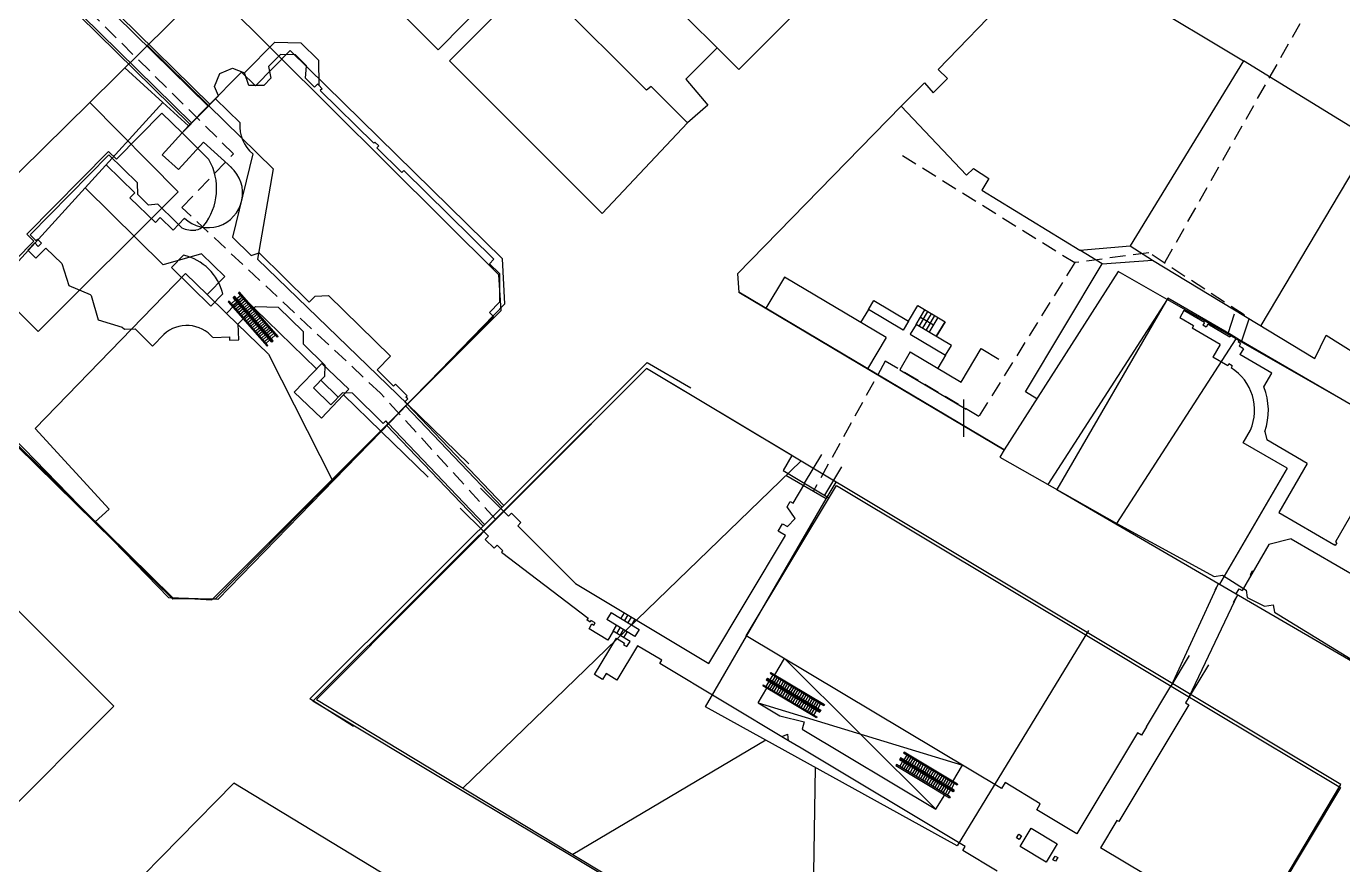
# Model space of a CAD drawing. Header units: inches. Extents: x 2320 to 12644, y -1199 to 8127.
# Drawn here: x 5518 to 6858, y 5075 to 5929 of the extents above; entities that cross this region are included whole.
import ezdxf

# ---------------------------------------------------------------- set-up
doc = ezdxf.new("R2010")
doc.units = ezdxf.units.IN
doc.header["$LTSCALE"] = 32
doc.header["$MEASUREMENT"] = 0
doc.linetypes.add('DASHED', pattern=[0.75, 0.5, -0.25])
doc.layers.add('Buildings', color=1, linetype='Continuous')
doc.layers.add('Floor Plan', color=4, linetype='Continuous')
doc.layers.add('Pathways', color=30, linetype='DASHED', lineweight=30)

msp = doc.modelspace()

# ---------------------------------------------------------------- linework, layer by layer
at = {"layer": 'Buildings'}
for p, q in [((5794.3, 6047.9), (5937.2, 5904.9)), ((5937.2, 5904.9), (6086.4, 6056.7)), ((6446.3, 5884.9), (6559.1, 6001.5)), ((6575.6, 6002.6), (6757.2, 5893.7)), ((6033.8, 5978.9), (5948.5, 5893.7)), ((6149.1, 5863.6), (6033.8, 5978.9)), ((5702.8, 5970.2), (5582.4, 5851)), ((5998.7, 5675.5), (5702.8, 5970.2)), ((6243.2, 5884.9), (6167.9, 5960.1)), ((6322.2, 5963.9), (6243.2, 5884.9)), ((6189.2, 5874.9), (6221.2, 5906.8)), ((5948.5, 5893.7), (6104, 5738.2)), ((6455.7, 5875.5), (6446.3, 5884.9)), ((6757.2, 5893.7), (6641.7, 5705.2)), ((6887.6, 5813.4), (6757.2, 5893.7)), ((6189.2, 5874.9), (6211.8, 5848.5)), ((6441.3, 5861.1), (6455.7, 5875.5)), ((6154.1, 5867.3), (6149.1, 5863.6)), ((6190.9, 5830.6), (6154.1, 5867.3)), ((6408.7, 5847.3), (6432.5, 5871.1)), ((6432.5, 5871.1), (6441.3, 5861.1)), ((5438.2, 5709.3), (5582.4, 5851)), ((5582.4, 5851), (5672.2, 5760.3)), ((6211.8, 5848.5), (6190.9, 5830.6)), ((6241.9, 5676.7), (6408.7, 5847.3)), ((6408.7, 5847.3), (6475.1, 5777.1)), ((6104, 5738.2), (6190.9, 5830.6)), ((6887.6, 5813.4), (6774.8, 5624.1)), ((6475.1, 5777.1), (6482.4, 5783.9)), ((6482.4, 5783.9), (6497.9, 5773.6)), ((6497.9, 5773.6), (6490.6, 5761.7)), ((5672.2, 5760.3), (5529.7, 5617.8)), ((6490.6, 5761.7), (6590.5, 5700.6)), ((5529.7, 5617.8), (5438.2, 5709.3)), ((6590.5, 5700.6), (6641.7, 5705.2)), ((6613.1, 5686.8), (6590.5, 5700.6)), ((6641.7, 5705.2), (6664.5, 5690.5)), ((6535.3, 5556.4), (6613.1, 5686.8)), ((6613.1, 5686.8), (6664.5, 5690.5)), ((6664.5, 5690.5), (6830, 5590.2)), ((6001.2, 5639.1), (5998.7, 5675.5)), ((6241.9, 5676.7), (6243.2, 5657.9)), ((6629.6, 5678.9), (6513.6, 5497.2)), ((6679.5, 5650.4), (6629.6, 5678.9)), ((6243.2, 5657.9), (6379.2, 5577.1)), ((6679.5, 5650.4), (6558.1, 5462)), ((6749.7, 5610.3), (6679.5, 5650.4)), ((5706.5, 5344.5), (6001.2, 5639.1)), ((6628.1, 5422.2), (6749.7, 5610.3)), ((6749.7, 5610.3), (6886.7, 5531.8)), ((6830, 5590.2), (6841.3, 5614.1)), ((6841.3, 5614.1), (6895.2, 5580.2)), ((6149.1, 5580.2), (5813.1, 5242.9)), ((6856.3, 5156.4), (6149.1, 5580.2)), ((6379.2, 5577.1), (6513.6, 5497.2)), ((5435.7, 5573.9), (5666.4, 5347)), ((6546.9, 5549.4), (6535.3, 5556.4)), ((6513.6, 5497.2), (6509, 5489.9)), ((5962.3, 5152.6), (6306.5, 5485.9)), ((6509, 5489.9), (6628.1, 5422.2)), ((6332.2, 5447.3), (6291.2, 5471)), ((6332.2, 5447.3), (6342.4, 5464.4)), ((6209.3, 5235.4), (6332.2, 5447.3)), ((6628.1, 5422.2), (6727.2, 5368.3)), ((5436.3, 5406.6), (5606.9, 5236)), ((6727.2, 5368.3), (6735.9, 5369.5)), ((6735.9, 5369.5), (6759.8, 5354.5)), ((6759.8, 5354.5), (6761, 5347)), ((5666.4, 5347), (5706.5, 5344.5)), ((6761, 5347), (6778.6, 5338.2)), ((6778.6, 5338.2), (6787.3, 5339.5)), ((6787.3, 5339.5), (6788.6, 5331.9)), ((6788.6, 5331.9), (6917.7, 5252.9)), ((6599.3, 5313.1), (6465.5, 5093.8)), ((5813.1, 5242.9), (6618.1, 4756.4)), ((5606.9, 5236), (5472.7, 5101.8)), ((6465.5, 5093.8), (6209.3, 5235.4)), ((6270.7, 5201.5), (6074.2, 5085.1)), ((6320.9, 5173.7), (6317.2, 4938.5)), ((5729.1, 5157.6), (5386.8, 4810.3)), ((5908.4, 5048.6), (5729.1, 5157.6)), ((6618.1, 4756.4), (6856.3, 5156.4))]:
    msp.add_line(p, q, dxfattribs=at)
at = {"layer": 'Floor Plan'}
for p, q in [((5548.5, 5999.3), (5703, 5847.3)), ((5550.3, 6001.1), (5704.8, 5849.1)), ((5522.4, 5988.2), (5684.6, 5828.6)), ((5523.9, 5989.7), (5686.1, 5830.1)), ((5739.8, 5881.4), (5770.6, 5912.7)), ((5770.6, 5912.7), (5797.1, 5912.1)), ((5797.1, 5912.1), (5815.2, 5894.3)), ((5703.3, 5848.1), (5640.3, 5909.9)), ((5776.6, 5900.2), (5764.3, 5887.7)), ((5791.7, 5899.7), (5776.6, 5900.2)), ((5802.9, 5888.6), (5791.7, 5899.7)), ((5656.7, 5851), (5618, 5886.4)), ((5714.7, 5880.7), (5727.8, 5886.2)), ((5727.8, 5886.2), (5739.8, 5881.4)), ((5764.3, 5887.7), (5766.7, 5876)), ((5802.1, 5876), (5802.9, 5888.6)), ((5815.2, 5894.3), (5815.4, 5868.7)), ((5709.2, 5867.5), (5714.7, 5880.7)), ((5744.3, 5868.6), (5739.8, 5881.4)), ((5766.7, 5876), (5759.5, 5868.6)), ((5811.3, 5866.7), (5802.1, 5876)), ((5713.5, 5858), (5709.2, 5867.5)), ((5759.5, 5868.6), (5744.3, 5868.6)), ((5814.3, 5869.7), (5811.3, 5866.7)), ((5815.4, 5868.7), (5814.3, 5869.7)), ((5815.4, 5868.7), (5818.9, 5865.2)), ((5818.9, 5865.2), (5817, 5863.3)), ((5817, 5863.3), (5871.5, 5809.7)), ((5676.3, 5820.1), (5713.5, 5858)), ((5710.4, 5854.8), (5735.3, 5830.4)), ((5609.6, 5793.3), (5655.8, 5840.2)), ((5655.8, 5840.2), (5676.3, 5820.1)), ((5676.3, 5820.1), (5703.6, 5793.1)), ((5871.5, 5809.7), (5872.7, 5810.8)), ((5872.7, 5810.8), (5876.7, 5806.9)), ((5876.7, 5806.9), (5874.6, 5804.9)), ((5874.6, 5804.9), (5900.1, 5779.8)), ((5518.1, 5716.9), (5601.3, 5801.4)), ((5601.8, 5797.9), (5521.5, 5716.3)), ((5601.3, 5801.4), (5609.6, 5793.3)), ((5630.9, 5769.3), (5601.8, 5797.9)), ((5748.2, 5798.8), (5727.7, 5713.9)), ((5900.1, 5779.8), (5902.2, 5781.9)), ((5902.2, 5781.9), (5993.9, 5691.7)), ((5631.1, 5757.5), (5630.9, 5769.3)), ((5642.1, 5746.7), (5631.1, 5757.5)), ((5651.6, 5747.6), (5642.1, 5746.7)), ((5670.4, 5729.2), (5651.6, 5747.6)), ((5676, 5723.6), (5670.4, 5729.2)), ((5525.3, 5709.8), (5518.1, 5716.9)), ((5521.5, 5716.3), (5527.4, 5710.5)), ((5527.4, 5710.5), (5528.9, 5712)), ((5528.9, 5712), (5533.1, 5707.9)), ((5727.7, 5713.9), (5746.5, 5695.4)), ((5481.2, 5665), (5525.3, 5709.8)), ((5526.4, 5708.1), (5519.1, 5700.6)), ((5519.1, 5700.6), (5527.3, 5692.5)), ((5529.9, 5704.6), (5526.4, 5708.1)), ((5527.3, 5692.5), (5537.6, 5702.9)), ((5533.1, 5707.9), (5529.9, 5704.6)), ((5537.6, 5702.9), (5553.7, 5687)), ((5746.5, 5695.4), (5754.9, 5697.9)), ((5754.9, 5697.9), (5805.8, 5647.8)), ((5553.7, 5687), (5560.9, 5664.8)), ((5665.4, 5683), (5677.9, 5695.7)), ((5993.9, 5691.7), (5989.3, 5686.9)), ((5989.3, 5686.9), (5999.6, 5676.8)), ((5679.7, 5676.8), (5526.6, 5519)), ((5665.4, 5683), (5705.4, 5643.6)), ((5701.7, 5655.4), (5679.7, 5676.8)), ((5999.6, 5676.8), (5999.7, 5647.8)), ((6289.7, 5673.2), (6270.8, 5641.5)), ((6393.2, 5611.7), (6289.7, 5673.2)), ((5560.9, 5664.8), (5582.8, 5655.4)), ((5734.6, 5658), (5733.9, 5657.4)), ((5773.4, 5612.1), (5733.9, 5657.4)), ((5774.1, 5612.7), (5734.6, 5658)), ((6513.6, 5497.2), (6243.2, 5657.9)), ((5582.8, 5655.4), (5583.6, 5654.6)), ((5583.6, 5654.6), (5590.8, 5629.6)), ((5705.4, 5643.6), (5717.9, 5656.3)), ((5724.1, 5648.8), (5723.3, 5648.2)), ((5723.3, 5648.2), (5762.8, 5602.9)), ((5763.6, 5603.5), (5724.1, 5648.8)), ((5726.4, 5646.2), (5730.5, 5649.8)), ((5727.9, 5644.4), (5732.1, 5648)), ((5729.7, 5653.8), (5728.2, 5652.4)), ((5767.7, 5607.1), (5728.2, 5652.4)), ((5768.5, 5607.8), (5729, 5653.1)), ((5729.4, 5642.7), (5733.6, 5646.3)), ((5769.2, 5608.4), (5729.7, 5653.8)), ((5731, 5640.9), (5735.1, 5644.5)), ((5736.2, 5654.7), (5732, 5651.1)), ((5737.7, 5653), (5733.6, 5649.3)), ((5739.2, 5651.2), (5735.1, 5647.6)), ((5740.8, 5649.5), (5736.6, 5645.8)), ((5742.3, 5647.7), (5738.1, 5644.1)), ((5743.8, 5646), (5739.7, 5642.3)), ((5745.4, 5644.2), (5741.2, 5640.6)), ((5805.8, 5647.8), (5811.8, 5653.8)), ((5811.8, 5653.8), (5825.5, 5654.7)), ((5825.5, 5654.7), (5888.6, 5592.6)), ((5999.7, 5647.8), (5989.4, 5637.3)), ((6375.2, 5640.3), (6380.6, 5649.5)), ((6380.6, 5649.5), (6416.1, 5628.4)), ((6416.1, 5628.4), (6425.5, 5644.3)), ((6425.5, 5644.3), (6453.3, 5627.8)), ((6680.2, 5651.7), (6567, 5457)), ((6744.5, 5614.3), (6680.2, 5651.7)), ((5732.5, 5639.2), (5736.6, 5642.8)), ((5733.4, 5625.6), (5750.9, 5643.5)), ((5734, 5637.4), (5738.2, 5641)), ((5735.5, 5635.6), (5739.7, 5639.3)), ((5737.1, 5633.9), (5741.2, 5637.5)), ((5738.6, 5632.1), (5742.8, 5635.8)), ((5740.1, 5630.4), (5744.3, 5634)), ((5741.7, 5628.6), (5745.8, 5632.3)), ((5746.9, 5642.4), (5742.7, 5638.8)), ((5743.2, 5626.9), (5747.3, 5630.5)), ((5748.4, 5640.7), (5744.3, 5637.1)), ((5749.9, 5638.9), (5745.8, 5635.3)), ((5751.5, 5637.2), (5747.3, 5633.6)), ((5753, 5635.4), (5748.8, 5631.8)), ((5754.5, 5633.7), (5750.4, 5630.1)), ((5750.9, 5643.5), (5774.1, 5642.8)), ((5756.1, 5631.9), (5751.9, 5628.3)), ((5774.1, 5642.8), (5799.7, 5617.7)), ((5993.5, 5633.2), (5908.4, 5546.8)), ((5989.4, 5637.3), (5993.5, 5633.2)), ((6375.2, 5640.3), (6367.3, 5627.1)), ((6410.6, 5619.2), (6375.2, 5640.3)), ((6423.8, 5625), (6432.7, 5640)), ((6427, 5623), (6435.9, 5638.1)), ((6428.2, 5632.5), (6441.6, 5624.5)), ((6430.4, 5621), (6439.4, 5636)), ((6433.9, 5618.9), (6442.8, 5634)), ((6437.1, 5617), (6446.1, 5632)), ((6696.5, 5639.3), (6692.2, 5631.8)), ((6706.3, 5623.5), (6692.2, 5631.8)), ((6717.6, 5627.1), (6696.5, 5639.3)), ((6747.7, 5635.6), (6741.1, 5615.6)), ((6762.5, 5630.5), (6755.2, 5608.1)), ((5590.8, 5629.6), (5615.4, 5622.4)), ((5615.4, 5622.4), (5617.7, 5620.2)), ((5617.7, 5620.2), (5628.5, 5620.5)), ((5628.5, 5620.5), (5646.2, 5603)), ((5734, 5609.5), (5733.4, 5625.6)), ((5744.7, 5625.1), (5748.9, 5628.7)), ((5746.3, 5623.4), (5750.4, 5627)), ((5747.8, 5621.6), (5751.9, 5625.2)), ((5749.3, 5619.9), (5753.5, 5623.5)), ((5750.8, 5618.1), (5755, 5621.7)), ((5752.4, 5616.4), (5756.5, 5620)), ((5757.6, 5630.2), (5753.4, 5626.5)), ((5753.9, 5614.6), (5758.1, 5618.2)), ((5759.1, 5628.4), (5755, 5624.8)), ((5760.6, 5626.7), (5756.5, 5623)), ((5762.2, 5624.9), (5758, 5621.3)), ((5763.7, 5623.1), (5759.6, 5619.5)), ((5765.2, 5621.4), (5761.1, 5617.8)), ((5766.8, 5619.6), (5762.6, 5616)), ((5768.3, 5617.9), (5764.1, 5614.3)), ((5799.7, 5617.7), (5799.5, 5605.4)), ((6416.1, 5628.4), (6410.6, 5619.2)), ((6423.8, 5625), (6417.8, 5615)), ((6459.7, 5603.6), (6423.8, 5625)), ((6453.3, 5627.8), (6444.3, 5612.7)), ((6444.3, 5612.7), (6453.3, 5627.8)), ((6706.3, 5623.5), (6705, 5621.2)), ((6733.4, 5604.7), (6705, 5621.2)), ((6717.6, 5627.1), (6715.9, 5624.3)), ((6719.2, 5622.4), (6715.9, 5624.3)), ((6720.8, 5625.2), (6719.2, 5622.4)), ((6743.3, 5612.1), (6720.8, 5625.2)), ((5646.2, 5603), (5657.9, 5615)), ((5707.8, 5611.7), (5724.5, 5612.3)), ((5724.5, 5612.3), (5724.6, 5609.2)), ((5724.6, 5609.2), (5734, 5609.5)), ((5755.4, 5612.8), (5759.6, 5616.5)), ((5757, 5611.1), (5761.1, 5614.7)), ((5758.5, 5609.3), (5762.6, 5613)), ((5760, 5607.6), (5764.2, 5611.2)), ((5761.6, 5605.8), (5765.7, 5609.4)), ((5763.6, 5603.5), (5762.8, 5602.9)), ((5769.8, 5616.1), (5765.7, 5612.5)), ((5771.4, 5614.4), (5767.2, 5610.8)), ((5769.2, 5608.4), (5767.7, 5607.1)), ((5774.1, 5612.7), (5773.4, 5612.1)), ((5799.5, 5605.4), (5822, 5583.2)), ((6393.2, 5611.7), (6374.3, 5580)), ((6417.8, 5615), (6453.8, 5593.6)), ((6453.8, 5593.6), (6459.7, 5603.6)), ((6733.4, 5604.7), (6725.9, 5591.7)), ((6744.5, 5614.3), (6743.3, 5612.1)), ((6752.9, 5609.4), (6744.5, 5614.3)), ((6752.9, 5609.4), (6751.6, 5607.3)), ((6754.3, 5605.7), (6751.6, 5607.3)), ((6754.3, 5605.7), (6752.7, 5602.9)), ((6889.8, 5529.8), (6752.9, 5609.4)), ((5888.6, 5592.6), (5875, 5578.8)), ((6417.9, 5597), (6407.1, 5578.9)), ((6417.9, 5597), (6469.7, 5566.3)), ((6453.8, 5593.6), (6445.9, 5580.4)), ((6469.7, 5566.3), (6490.1, 5600.5)), ((6490.1, 5600.5), (6508.2, 5589.8)), ((6741.1, 5582.9), (6725.9, 5591.7)), ((6757.1, 5600.3), (6752.7, 5602.9)), ((6757.1, 5600.3), (6753.6, 5594.3)), ((6786.1, 5575.4), (6753.6, 5594.3)), ((5790.5, 5556), (5818.6, 5585.3)), ((5806.4, 5243.5), (6149.8, 5586.4)), ((5809.6, 5241.1), (6149.1, 5580.2)), ((5818.6, 5585.3), (5846.1, 5559)), ((5821.8, 5572.3), (5822, 5583.2)), ((5891.7, 5562.3), (5875, 5578.8)), ((6297.3, 5491.4), (6149.1, 5580.2)), ((6149.8, 5586.4), (6194.3, 5560.5)), ((6407.1, 5578.9), (6474.9, 5538.6)), ((6742.3, 5584.9), (6741.1, 5582.9)), ((6745.8, 5582.9), (6742.3, 5584.9)), ((6745.8, 5582.9), (6744.6, 5580.8)), ((5810.2, 5560.5), (5821.8, 5572.3)), ((5817.7, 5568.2), (5835.3, 5550.8)), ((5893.5, 5564.2), (5891.7, 5562.3)), ((5905.5, 5552.4), (5893.5, 5564.2)), ((6778, 5561.4), (6786.1, 5575.4)), ((5666.8, 5345.1), (5448, 5560.4)), ((5818.1, 5529.6), (5790.5, 5556)), ((5827.8, 5543.1), (5810.2, 5560.5)), ((5846.1, 5559), (5818.1, 5529.6)), ((5839.8, 5555.4), (5827.8, 5543.1)), ((5850, 5554.9), (5839.8, 5555.4)), ((5881.1, 5524.3), (5850, 5554.9)), ((5904.1, 5551), (5905.5, 5552.4)), ((5906.1, 5549.1), (5904.1, 5551)), ((5908.4, 5546.8), (5710.3, 5345.5)), ((5903.2, 5546.1), (5906.1, 5549.1)), ((5905.5, 5543.8), (5903.2, 5546.1)), ((6002.2, 5439), (5903.8, 5542.1)), ((6003.8, 5440.6), (5905.5, 5543.8)), ((5905.7, 5543.7), (5968.2, 5483)), ((6472.1, 5548.7), (6472.1, 5510.7)), ((5883.7, 5526.9), (5881.1, 5524.3)), ((5886.3, 5524.3), (5883.7, 5526.9)), ((5984.4, 5421.3), (5886.3, 5524.3)), ((5526.6, 5519), (5602.1, 5437)), ((5879, 5516.1), (5927, 5469.6)), ((5982.8, 5419.6), (5884.6, 5522.6)), ((6756.9, 5504.6), (6764.3, 5517.2)), ((6778.8, 5516), (6781.1, 5507.5)), ((6801.6, 5478.5), (6756.9, 5504.6)), ((6822.2, 5483.5), (6781.1, 5507.5)), ((6297.3, 5491.4), (6288.3, 5476.4)), ((6327.3, 5492.6), (6309.8, 5463.5)), ((6822.2, 5483.5), (6793.1, 5433.5)), ((6288.3, 5476.4), (6335, 5448.4)), ((6347.9, 5480.1), (6330.5, 5451.1)), ((6801.6, 5478.5), (6732.9, 5360.5)), ((5980.2, 5458.4), (6003.6, 5434.9)), ((6250.9, 5307.9), (6342.6, 5461)), ((6298.5, 5442.9), (6310.6, 5463)), ((6342.6, 5461), (6602.8, 5305)), ((6567, 5457), (6882.7, 5273.3)), ((6292.4, 5439.2), (6295.6, 5444.6)), ((6295.6, 5444.6), (6298.5, 5442.9)), ((5602.1, 5437), (5587.7, 5423.8)), ((5959.6, 5438), (5983.1, 5414.4)), ((6003.6, 5434.9), (6008.7, 5429.8)), ((6008.7, 5429.8), (6011.7, 5432.8)), ((6011.7, 5432.8), (6021.2, 5423.2)), ((6300.8, 5427.2), (6292.4, 5439.2)), ((6793.1, 5433.5), (6849.2, 5400.8)), ((6870, 5436.5), (6850.8, 5403.5)), ((6021.2, 5423.2), (6018.1, 5420)), ((6018.1, 5420), (6076.9, 5361.1)), ((6283.4, 5414.5), (6287.9, 5422)), ((6287.9, 5422), (6292.8, 5419.1)), ((6292.8, 5419.1), (6300.8, 5427.2)), ((5983.1, 5414.4), (5988.3, 5409.3)), ((5988.3, 5409.3), (5985.1, 5406.1)), ((5985.1, 5406.1), (5994.1, 5397.1)), ((6212.8, 5279.7), (6290.9, 5410)), ((6290.9, 5410), (6283.4, 5414.5)), ((6805.6, 5406.8), (6783, 5400.9)), ((6805.6, 5406.8), (6876.1, 5365.8)), ((6852.1, 5402.7), (6850.6, 5400)), ((6852.1, 5402.7), (6850.8, 5403.5)), ((5994.1, 5397.1), (5997.2, 5400.2)), ((5997.2, 5400.2), (6003, 5394.4)), ((6003, 5394.4), (6001.5, 5392.9)), ((6001.5, 5392.9), (6089.8, 5325.8)), ((6783, 5400.9), (6755.8, 5354.1)), ((6850.6, 5400), (6849.2, 5400.8)), ((6766.1, 5373.8), (6763.9, 5369.9)), ((6763.9, 5369.9), (6764.7, 5369.4)), ((6767, 5373.3), (6766.1, 5373.8)), ((6076.9, 5361.1), (6212.8, 5279.7)), ((6683.6, 5256.6), (6731.8, 5361.1)), ((6701.8, 5245.7), (6751.3, 5349.8)), ((6731.8, 5361.1), (6727.9, 5354.5)), ((6751.3, 5349.8), (6746.7, 5341.8)), ((6749.8, 5350.6), (6752.8, 5355.8)), ((6752.8, 5355.8), (6755.8, 5354.1)), ((5710.3, 5345.5), (5666.8, 5345.1)), ((6089.8, 5325.8), (6088.4, 5324)), ((6091.8, 5321.9), (6088.4, 5324)), ((6092.7, 5323.3), (6091.8, 5321.9)), ((6096.8, 5320.9), (6092.7, 5323.3)), ((6113.1, 5331.7), (6108.7, 5324.3)), ((6137.5, 5307), (6108.7, 5324.3)), ((6113.1, 5331.7), (6141.9, 5314.4)), ((6126.5, 5331.4), (6123.1, 5325.7)), ((6130.2, 5329.2), (6126.8, 5323.5)), ((6133.8, 5327.1), (6130.3, 5321.3)), ((6137.5, 5324.8), (6134.1, 5319.1)), ((6090.7, 5314.8), (6093.7, 5319.9)), ((6109.7, 5303.4), (6090.7, 5314.8)), ((6093.7, 5319.9), (6095.5, 5318.8)), ((6095.5, 5318.8), (6096.8, 5320.9)), ((6115.2, 5312.6), (6109.7, 5303.4)), ((6115.2, 5312.6), (6118.7, 5318.3)), ((6132.5, 5302.2), (6115.2, 5312.6)), ((6118.9, 5310.3), (6122.4, 5316.1)), ((6122.5, 5308.2), (6125.9, 5314)), ((6126.2, 5306), (6129.7, 5311.7)), ((6141.9, 5314.4), (6137.5, 5307)), ((6096.4, 5268.3), (6118.6, 5305.3)), ((6118.6, 5305.3), (6126.8, 5300.4)), ((6140, 5297.7), (6119, 5262.7)), ((6126.8, 5300.4), (6125.8, 5298.8)), ((6125.8, 5298.8), (6129.3, 5296.8)), ((6129.3, 5296.8), (6132.5, 5302.2)), ((6164.7, 5282.9), (6140, 5297.7)), ((6510.8, 5152.2), (6250.9, 5307.9)), ((6602.8, 5305), (6683.6, 5256.6)), ((6162.8, 5279.6), (6164.7, 5282.9)), ((6280, 5268.1), (6289.9, 5284.6)), ((6444, 5131.1), (6289.9, 5284.6)), ((6683.6, 5256.6), (6702.3, 5287.9)), ((6104.5, 5263.4), (6096.4, 5268.3)), ((6108.1, 5269.3), (6104.5, 5263.4)), ((6119, 5262.7), (6108.1, 5269.3)), ((6294, 5201), (6162.8, 5279.6)), ((6275.8, 5270.6), (6275.3, 5269.7)), ((6275.3, 5269.7), (6329.8, 5237)), ((6275.8, 5270.6), (6330.4, 5237.9)), ((6721.4, 5278.4), (6701.8, 5245.7)), ((6268.2, 5257.9), (6267.6, 5257)), ((6322.2, 5224.3), (6267.6, 5257)), ((6268.2, 5257.9), (6322.7, 5225.2)), ((6271, 5256.2), (6274, 5261.2)), ((6272.3, 5264.7), (6271.2, 5262.9)), ((6271.2, 5262.9), (6325.7, 5230.2)), ((6271.7, 5263.8), (6326.3, 5231.1)), ((6272.3, 5264.7), (6326.8, 5232)), ((6273.1, 5254.9), (6276.1, 5259.9)), ((6278, 5268), (6275, 5263)), ((6275.2, 5253.7), (6278.2, 5258.7)), ((6280.2, 5266.8), (6277.2, 5261.8)), ((6277.3, 5252.4), (6280.3, 5257.4)), ((6282.3, 5265.5), (6279.3, 5260.5)), ((6279.4, 5251.1), (6282.4, 5256.1)), ((6284.4, 5264.2), (6281.4, 5259.2)), ((6281.5, 5249.9), (6284.5, 5254.9)), ((6286.5, 5263), (6283.5, 5258)), ((6288.6, 5261.7), (6285.6, 5256.7)), ((6290.7, 5260.4), (6287.7, 5255.4)), ((6292.8, 5259.2), (6289.8, 5254.2)), ((6294.9, 5257.9), (6291.9, 5252.9)), ((6297.1, 5256.6), (6294.1, 5251.6)), ((6299.2, 5255.4), (6296.2, 5250.4)), ((6658.4, 5215.2), (6683.3, 5256.7)), ((6681.4, 5264.6), (6681.4, 5264.6)), ((6683.6, 5256.6), (6856, 5153.3)), ((5850.7, 5215.3), (5806.4, 5243.5)), ((6263, 5239.6), (6271.9, 5254.4)), ((6283.6, 5248.6), (6286.6, 5253.6)), ((6285.8, 5247.3), (6288.8, 5252.3)), ((6287.9, 5246.1), (6290.9, 5251.1)), ((6290, 5244.8), (6293, 5249.8)), ((6292.1, 5243.6), (6295.1, 5248.6)), ((6294.2, 5242.3), (6297.2, 5247.3)), ((6296.3, 5241), (6299.3, 5246)), ((6301.3, 5254.1), (6298.3, 5249.1)), ((6298.4, 5239.8), (6301.4, 5244.8)), ((6303.4, 5252.8), (6300.4, 5247.8)), ((6300.5, 5238.5), (6303.5, 5243.5)), ((6305.5, 5251.6), (6302.5, 5246.6)), ((6302.7, 5237.2), (6305.7, 5242.2)), ((6307.6, 5250.3), (6304.6, 5245.3)), ((6309.7, 5249), (6306.7, 5244)), ((6311.8, 5247.8), (6308.8, 5242.8)), ((6314, 5246.5), (6311, 5241.5)), ((6316.1, 5245.2), (6313.1, 5240.2)), ((6318.2, 5244), (6315.2, 5239)), ((6320.3, 5242.7), (6317.3, 5237.7)), ((6322.4, 5241.4), (6319.4, 5236.4)), ((6701.8, 5245.7), (6698.1, 5239.5)), ((5961.5, 5150), (5809.6, 5241.1)), ((6263, 5239.6), (6285.1, 5226.4)), ((6263, 5239.6), (6471, 5176)), ((6304.8, 5236), (6307.8, 5241)), ((6306.9, 5234.7), (6309.9, 5239.7)), ((6309, 5233.4), (6312, 5238.4)), ((6311.1, 5232.2), (6314.1, 5237.2)), ((6313.2, 5230.9), (6316.2, 5235.9)), ((6315.3, 5229.6), (6318.3, 5234.6)), ((6317.4, 5228.4), (6320.4, 5233.4)), ((6319.6, 5227.1), (6322.6, 5232.1)), ((6324.5, 5240.2), (6321.5, 5235.2)), ((6326.6, 5238.9), (6323.6, 5233.9)), ((6326.8, 5232), (6325.7, 5230.2)), ((6330.4, 5237.9), (6329.8, 5237)), ((6701.4, 5237.5), (6630.1, 5118.6)), ((6698.1, 5239.5), (6701.4, 5237.5)), ((6285.1, 5226.4), (6309.8, 5220.1)), ((6309.8, 5220.1), (6307.9, 5212.7)), ((6322.7, 5225.2), (6322.2, 5224.3)), ((6658.4, 5215.2), (6653.3, 5206.6)), ((6287, 5205.2), (6293.2, 5207.7)), ((6294, 5201), (6293.2, 5207.7)), ((6307.9, 5212.7), (6444, 5131.1)), ((6649.1, 5209.1), (6587.4, 5106.2)), ((6653.3, 5206.6), (6649.1, 5209.1)), ((6306.6, 5193.4), (6294, 5201)), ((6473.8, 5093.2), (6306.6, 5193.4)), ((6411.5, 5189.3), (6411, 5188.4)), ((6465.5, 5155.7), (6411, 5188.4)), ((6466.1, 5156.6), (6411.5, 5189.3)), ((6403.9, 5176.6), (6403.3, 5175.6)), ((6403.3, 5175.6), (6457.9, 5142.9)), ((6458.5, 5143.8), (6403.9, 5176.6)), ((6408, 5183.4), (6406.9, 5181.6)), ((6461.5, 5148.8), (6406.9, 5181.6)), ((6407.1, 5174.6), (6410.1, 5179.6)), ((6462, 5149.8), (6407.4, 5182.5)), ((6462.5, 5150.7), (6408, 5183.4)), ((6409.2, 5173.4), (6412.2, 5178.4)), ((6414.2, 5186.4), (6411.2, 5181.4)), ((6411.3, 5172.1), (6414.3, 5177.1)), ((6416.3, 5185.2), (6413.3, 5180.2)), ((6413.4, 5170.8), (6416.4, 5175.8)), ((6418.4, 5183.9), (6415.4, 5178.9)), ((6415.5, 5169.6), (6418.5, 5174.6)), ((6420.5, 5182.6), (6417.5, 5177.6)), ((6422.6, 5181.4), (6419.6, 5176.4)), ((6424.7, 5180.1), (6421.7, 5175.1)), ((6426.8, 5178.8), (6423.8, 5173.8)), ((6428.9, 5177.6), (6425.9, 5172.6)), ((6431.1, 5176.3), (6428.1, 5171.3)), ((6433.2, 5175), (6430.2, 5170)), ((6461.1, 5159.5), (6471, 5176)), ((6417.6, 5168.3), (6420.6, 5173.3)), ((6419.8, 5167), (6422.8, 5172)), ((6421.9, 5165.8), (6424.9, 5170.8)), ((6424, 5164.5), (6427, 5169.5)), ((6426.1, 5163.2), (6429.1, 5168.2)), ((6428.2, 5162), (6431.2, 5167)), ((6430.3, 5160.7), (6433.3, 5165.7)), ((6435.3, 5173.8), (6432.3, 5168.8)), ((6432.4, 5159.4), (6435.4, 5164.4)), ((6437.4, 5172.5), (6434.4, 5167.5)), ((6434.5, 5158.2), (6437.5, 5163.2)), ((6439.5, 5171.3), (6436.5, 5166.3)), ((6436.7, 5156.9), (6439.7, 5161.9)), ((6441.6, 5170), (6438.6, 5165)), ((6443.7, 5168.7), (6440.7, 5163.7)), ((6445.8, 5167.5), (6442.8, 5162.5)), ((6448, 5166.2), (6445, 5161.2)), ((6450.1, 5164.9), (6447.1, 5159.9)), ((6452.2, 5163.7), (6449.2, 5158.7)), ((6454.3, 5162.4), (6451.3, 5157.4)), ((6456.4, 5161.1), (6453.4, 5156.1)), ((6070.7, 5084.6), (5961.5, 5150)), ((6438.8, 5155.6), (6441.8, 5160.6)), ((6440.9, 5154.4), (6443.9, 5159.4)), ((6443, 5153.1), (6446, 5158.1)), ((6445.1, 5151.9), (6448.1, 5156.9)), ((6447.2, 5150.6), (6450.2, 5155.6)), ((6449.3, 5149.3), (6452.3, 5154.3)), ((6451.4, 5148.1), (6454.4, 5153.1)), ((6453.6, 5146.8), (6456.6, 5151.8)), ((6458.5, 5159.9), (6455.5, 5154.9)), ((6455.7, 5145.5), (6458.7, 5150.5)), ((6460.6, 5158.6), (6457.6, 5153.6)), ((6462.7, 5157.3), (6459.7, 5152.3)), ((6462.5, 5150.7), (6461.5, 5148.8)), ((6466.1, 5156.6), (6465.5, 5155.7)), ((6514.4, 5158.3), (6510.8, 5152.2)), ((6550.3, 5136.8), (6514.4, 5158.3)), ((6856, 5153.3), (6768.6, 5007.3)), ((6444, 5131.1), (6452.9, 5145.9)), ((6458.5, 5143.8), (6457.9, 5142.9)), ((6546.6, 5130.7), (6550.3, 5136.8)), ((6587.4, 5106.2), (6546.6, 5130.7)), ((6628.2, 5119.8), (6611.5, 5091.8)), ((6630.1, 5118.6), (6628.2, 5119.8)), ((6618.2, 4756.5), (6070.7, 5084.6)), ((6471.4, 5089.1), (6473.8, 5093.2)), ((6506.4, 5068.2), (6471.4, 5089.1)), ((6658.6, 5063.6), (6611.5, 5091.8))]:
    msp.add_line(p, q, dxfattribs=at)
for points in [[(5905.7, 5543.7), (6004.9, 5645.9), (6002.7, 5691.9), (5786.3, 5904.2), (5751, 5868.2), (5736.8, 5882.2), (5703.3, 5848.1), (5769.1, 5783.5), (5753.1, 5691.7), (5905.7, 5543.7)], [(5879, 5516.1), (5712.6, 5344.7), (5662.8, 5346.4), (5423.8, 5592.5), (5448.1, 5616.1), (5434.7, 5630), (5432.7, 5656.5), (5449.1, 5675.2), (5473.2, 5675.6), (5485.6, 5663.2), (5577.7, 5764.3), (5656.7, 5851), (5682.8, 5827.3)], [(5703.3, 5848.1), (5682.8, 5827.3)], [(5682.8, 5827.3), (5656.1, 5798), (5672.8, 5782.8), (5698.2, 5810.6), (5727, 5784.5)], [(5678.7, 5733.2), (5667.1, 5721.2), (5654, 5733.9), (5649.2, 5728.9), (5623.1, 5754.1), (5628.1, 5759.3), (5598.9, 5787.5)], [(5721.4, 5636.3), (5701.7, 5655.4), (5719.8, 5674), (5696.2, 5696.9), (5656.9, 5685.7), (5577.7, 5764.3)], [(5813.3, 5579.9), (5737.8, 5653.2), (5721.4, 5636.3), (5764.2, 5594.8), (5829.8, 5465.4)], [(5905.7, 5543.7), (5879, 5516.1), (5840.7, 5553.3)]]:
    msp.add_lwpolyline(points, dxfattribs=at)
for points in [[(6540.9, 5111.9), (6567.5, 5095.9), (6556.3, 5077.1), (6529.6, 5093.1)], [(6528.3, 5105.7), (6531, 5104.1), (6528.7, 5100.3), (6526, 5101.9)], [(6565.3, 5083.5), (6568, 5081.9), (6565.8, 5078.1), (6563.1, 5079.7)]]:
    msp.add_lwpolyline(points, close=True, dxfattribs=at)
for centre, radius, start, end in [((5771.6, 5826.8), 36.5, 174.4657, 230.0865), ((5651.2, 5763.3), 60.3, 321.4175, 29.6475), ((5702.8, 5758.9), 35.2, 226.7278, 48.602), ((5689.1, 5733.1), 11.8, 275.9174, 321.4175), ((5687.4, 5749.2), 28.1, 246.054, 275.9174), ((5665.7, 5643.4), 53.6, 13.7842, 76.8583), ((5681.2, 5589.2), 34.8, 40.2764, 132.214), ((6717.5, 5537.6), 51, 336.4846, 57.9258), ((6717.5, 5537.6), 65, 340.5818, 21.4595)]:
    msp.add_arc(centre, radius, start, end, dxfattribs=at)
at = {"layer": 'Pathways'}
for points in [[(6677, 5688), (6853.8, 6000.2), (6714.6, 6085.5), (6813.7, 6228.4), (6875.1, 6198.4)], [(5995.5, 5426.8), (5878.3, 5555.1), (5676, 5744.2), (5728.6, 5798.9), (5489.6, 6035.4)], [(6409.9, 5797.1), (6585.5, 5688)], [(6758.1, 5633.8), (6757.9, 5634.7), (6660.7, 5698.1), (6585.5, 5688), (6487.7, 5531.3), (6392.4, 5587.7), (6319, 5454.8)]]:
    msp.add_lwpolyline(points, dxfattribs=at)

doc.saveas('drawing.dxf')
